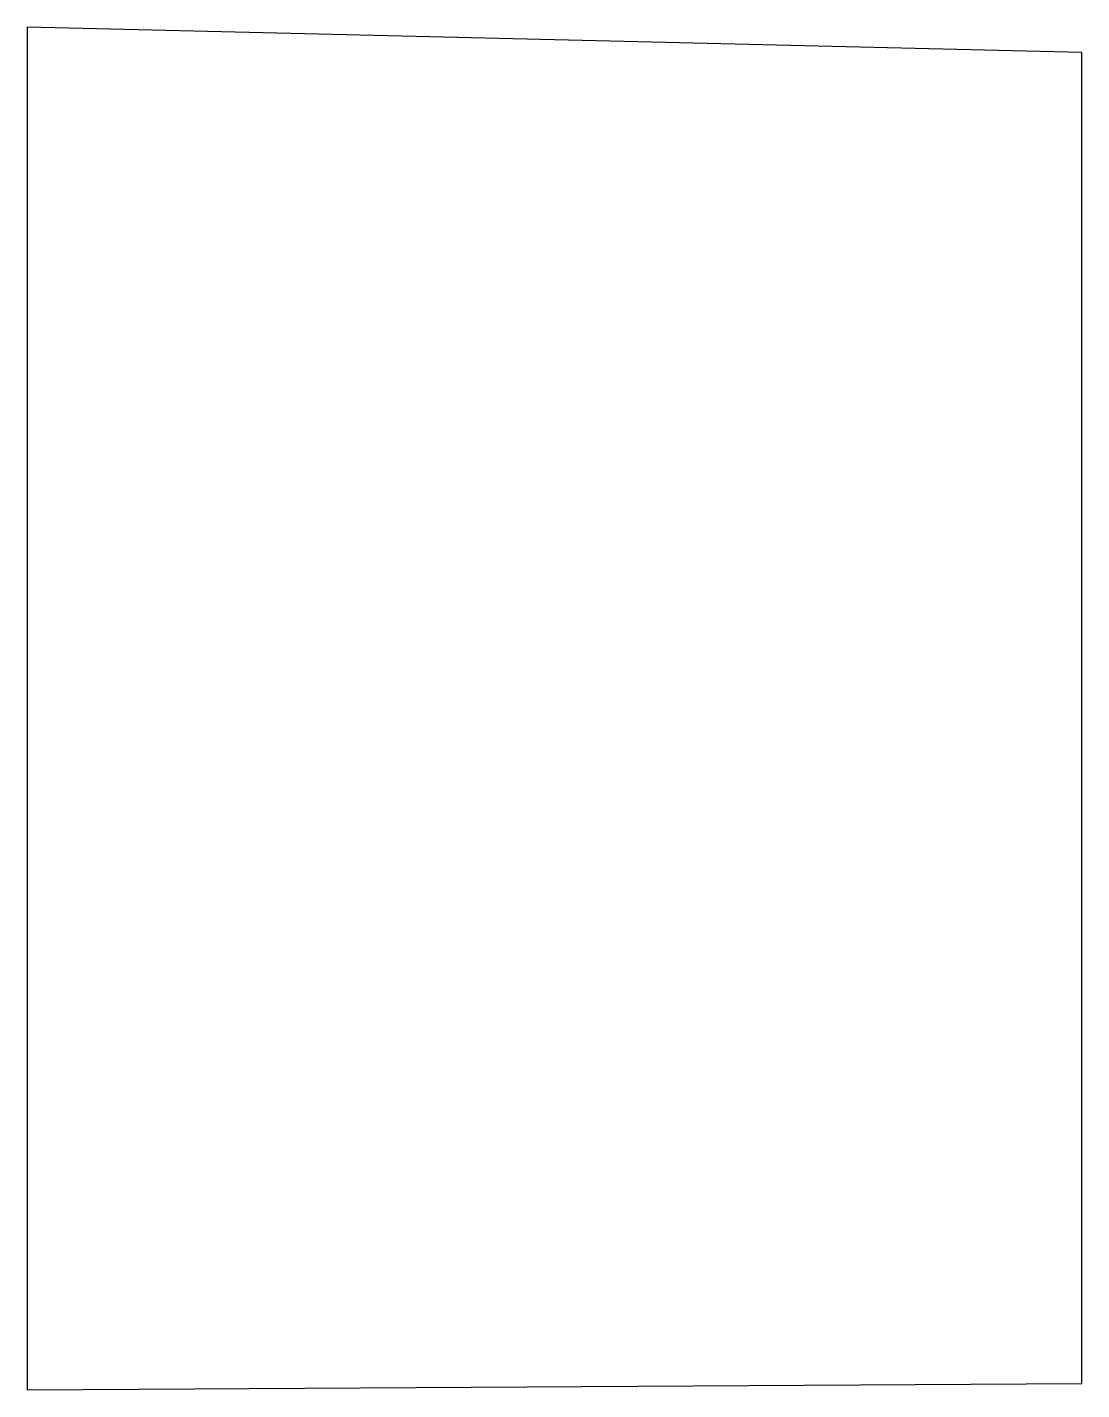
# Model space of a CAD drawing. Extents: x 114 to 474, y 197 to 662.
import ezdxf

# ---------------------------------------------------------------- set-up
doc = ezdxf.new("R2010")
doc.units = 0
doc.layers.add('Layer_1', color=7, linetype='CONTINUOUS')

msp = doc.modelspace()

# ---------------------------------------------------------------- linework, layer by layer
at = {"layer": 'Layer_1', "color": 7}
msp.add_lwpolyline([(113.571425, 197.14286), (473.571411, 199.28571), (473.571411, 653.571434), (113.571425, 662.142861)], dxfattribs=at)
msp.add_open_spline([(113.571425, 662.142861), (113.571425, 197.14286), (113.571425, 197.14286), (113.571425, 197.14286)], degree=3, dxfattribs=at)

doc.saveas('drawing.dxf')
